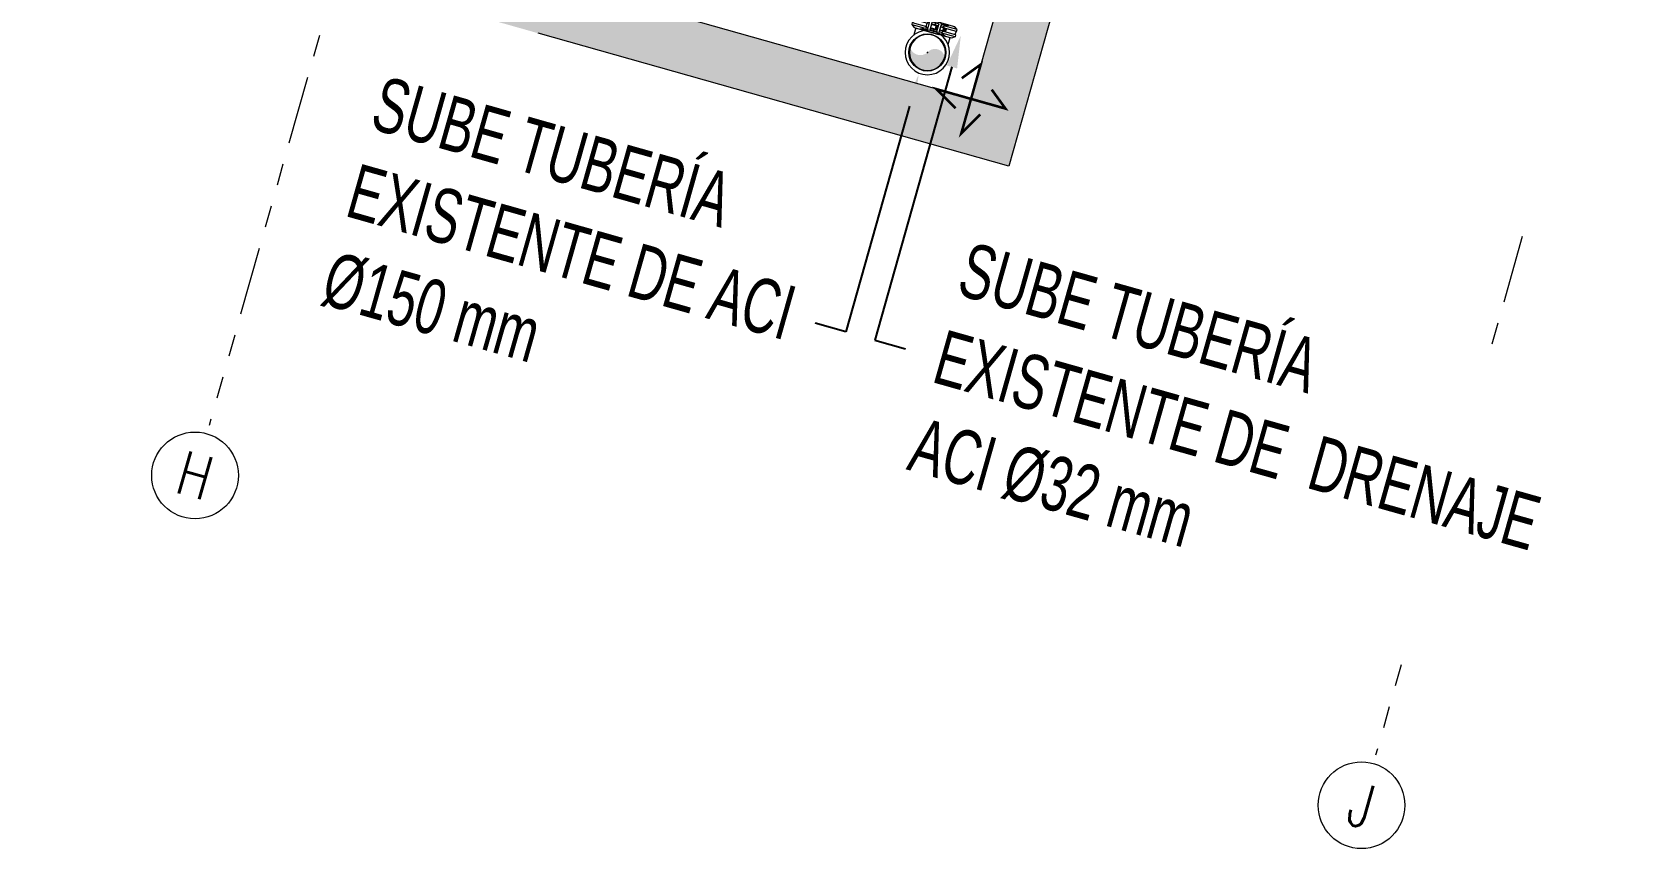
# Model space of a CAD drawing. Header units: inches. Extents: x 0 to 766, y -245 to 236.
# Drawn here: x 58.88 to 66.27, y -206.57 to -202.78 of the extents above; entities that cross this region are included whole.
import ezdxf
from ezdxf import colors
from ezdxf.entities.mleader import LeaderData, LeaderLine
from ezdxf.enums import TextEntityAlignment as Align
from ezdxf.math import Vec2, Vec3

# ---------------------------------------------------------------- set-up
doc = ezdxf.new("R2010")
doc.units = ezdxf.units.IN
doc.header["$MEASUREMENT"] = 0
doc.linetypes.add('PHANTOM', pattern=[2.5, 1.25, -0.25, 0.25, -0.25, 0.25, -0.25])
for name, color, linetype, lineweight in [('00 SOS 911 - ACCES. ACI', 125, 'Continuous', 9), ('000 SOS 911 - ACCESORIOS ACI', 3, 'Continuous', 20), ('000 SOS 911 SOPORTES ACI', 3, 'Continuous', 25), ('000 SOS 911 TEXTOS ACI', 7, 'Continuous', 9), ('A-TEXTO-INDICACIONES', 251, 'Continuous', 9), ('EJES', 251, 'PHANTOM', 9), ('HATCH', 251, 'Continuous', 9), ('MUROS', 251, 'Continuous', 9)]:
    doc.layers.add(name, color=color, linetype=linetype, lineweight=lineweight)
doc.styles.add('PIPE', font='ARIALN.TTF', dxfattribs={"width": 0.8})
doc.styles.add('ROMANS', font='romans.shx', dxfattribs={"width": 0.8})

# ---------------------------------------------------------------- blocks, each defined once
blk = doc.blocks.new('EJE')
at = {"linetype": 'Continuous'}
blk.add_circle((-4.656613e-10, -3.7252903e-09), 0.5, dxfattribs=at)
at = {"layer": 'A-TEXTO-INDICACIONES', "style": 'ROMANS'}
blk.add_attdef('EJE', text='', height=0.22, rotation=1.067217058e-07, dxfattribs=at).set_placement((0.0068061400004788, 0.02766973558132052), align=Align.MIDDLE_CENTER)
blk = doc.blocks.new('A$C363E054A')
at = {"layer": '000 SOS 911 - ACCESORIOS ACI'}
h = blk.add_hatch(color=10, dxfattribs=at)
edge = h.paths.add_edge_path()
edge.add_line((-0.1539030684712088, 0.0866759223576708), (-0.1539030684712088, 0.0008965954347956995))
edge.add_ellipse((-0.1726545036540301, 0.0437862588962332), major_axis=(-0.03309939239398111, -0.03309939239398111), ratio=0.9999999999999999, start_angle=68.61503222453739, end_angle=201.3849677754626)
edge = h.paths.add_edge_path()
edge.add_line((-0.1539030684712088, 0.0008965954347957), (-0.1539030684712088, 0.0866759223576708))
edge.add_ellipse((-0.1539030684712088, 0.0008965954347957), major_axis=(0.0606551437620544, -0.0606551437620544), ratio=0.9999999999964191, start_angle=134.9999999998974, end_angle=225.0000000001026)
edge.add_line((-0.2396823954200045, 0.0008965954347957), (-0.1539030684712088, 0.0008965954347957))
edge = h.paths.add_edge_path()
edge.add_ellipse((-0.1260867671198866, -0.0419930680266134), major_axis=(0.03614740552893381, -0.03614740552893381), ratio=1, start_angle=167.9656230034776, end_angle=282.03437699652244, ccw=False)
edge.add_line((-0.1539030684712088, 0.0008965954347957), (-0.2396823954200045, 0.0008965954347957))
edge.add_ellipse((-0.1539030684712088, 0.0008965954347957), major_axis=(-0.0606551437620544, -0.0606551437620544), ratio=0.9999999999964192, start_angle=314.9999999998973, end_angle=405.0000000001024)
at = {"layer": '00 SOS 911 - ACCES. ACI', "color": 10}
blk.add_point((-0.1539030684712088, 0.0008965954347957), dxfattribs=at)
at = {"layer": '000 SOS 911 - ACCESORIOS ACI', "color": 10, "linetype": 'Continuous', "ltscale": 0.05}
for p, q in [((-0.0903709733051983, 0.0858942229775437), (-0.0561511340033576, 0.0858942355934005)), ((-0.0561511340033576, -0.084100986527119), (-0.0903709084977891, -0.0841009836672129))]:
    blk.add_line(p, q, dxfattribs=at)
at = {"layer": '000 SOS 911 - ACCESORIOS ACI', "color": 30, "linetype": 'Continuous', "ltscale": 0.05}
for p, q in [((-0.0458667317011532, 0.1073173043510849), (-0.0561511309429079, 0.0927008813217469)), ((-0.0561511309429079, 0.0927008813217469), (-0.0561511309429079, -0.0281320312118396)), ((-0.0363064689740895, 0.1073173043510849), (-0.0458667317011532, 0.1073173043510849)), ((-0.0458667317011532, 0.1073173043510849), (-0.0458667317011532, 0.0412336122785462)), ((-0.0363064689740895, 0.1073173043510849), (-0.0363064689740895, 0.0418434553083671)), ((-0.0243713768859379, 0.1046186441961652), (-0.03177975405697001, 0.1046186441961652)), ((-0.0198446619701827, 0.1073173043510849), (-0.0102843992417547, 0.1073173043510849)), ((-0.0198446619701827, 0.1073173043510849), (-0.0198446619701827, 0.0418434553083671)), ((-0.0102843992417547, 0.1073173043510849), (0, 0.0927008813217469)), ((-0.0102843992417547, 0.1073173043510849), (-0.0102843992417547, 0.0412336122785462)), ((0, 0.0927008813217469), (0, -0.0281320312118396)), ((-0.0458667317011532, 0.0412336122785462), (-0.0561511309429079, 0.0632589806386648)), ((-0.0503274878396951, 0.0282095504801419), (-0.0561511309429079, 0.0632589806386648)), ((-0.0561511309429079, 0.0282095504801419), (0, 0.0282095504801419)), ((-0.0561511309429079, -0.0927008813215764), (-0.0561511309429079, 0.0281320312116975)), ((-0.0362437259500439, 0), (-0.0561511309429079, 0)), ((-0.0481954995866545, 0.0145673962154831), (-0.0481954995866545, -0.0145673962158526)), ((-0.0459243868799604, 0.016726142911665), (-0.0103298340300171, 0.016726142911665)), ((-0.0427242110968109, 0.0410694198702686), (-0.0427242110968109, 0.0299986213479997)), ((-0.0402904632733225, -9.02762240003e-05), (-0.0395319136414401, 0.016726142911665)), ((-0.0363064689740895, 0.0580010648663745), (-0.0198446619701827, 0.0580010648663745)), ((-0.0363064689740895, 0.0559563255799276), (-0.0260691728271922, 0.0580010648663745)), ((-0.0363064689740895, 0.0541566514176566), (-0.0200732379853435, 0.0572695800476595)), ((-0.0363064689740895, 0.0519145782049861), (-0.0200732379853435, 0.0549105682124491)), ((-0.0363064689740895, 0.04971393949529099), (-0.0200732379853435, 0.0528736997949864)), ((-0.0363064689740895, 0.0478014870262769), (-0.0200732379853435, 0.0509144156561661)), ((-0.0363064689740895, 0.0455594138138338), (-0.0200732379853435, 0.0485554038210694)), ((-0.0363064689740895, 0.0433587751037976), (-0.0200732379853435, 0.0465185354036066)), ((-0.0362437259500439, 0.016726142911665), (-0.0362437259500439, -0.0167261429114944)), ((-0.0362437259500439, 0.0143324725178218), (-0.0242594534988712, 0.016726142911665)), ((-0.0362437259500439, 0.0125327983554371), (-0.0200104949608431, 0.0156457269855253)), ((-0.0362437259500439, 0.0102907251429088), (-0.0200104949608431, 0.0132867151502296)), ((-0.0362437259500439, 0.0080900864331852), (-0.0200104949608431, 0.0112498467326248)), ((-0.0362437259500439, 0.0070268444924295), (-0.0200104949608431, 0.0070268444924295)), ((-0.0357257976470464, 0.04127116270456101), (-0.0349623875999896, 0.0414197586778755)), ((-0.0355650985743523, 0.0410694198702686), (-0.0355650985743523, 0.029998621347886)), ((-0.0303881970148723, 0.0070268444924295), (-0.0200104949608431, 0.009030205496714001)), ((-0.0263956511039396, 0.0430872538239271), (-0.0200732379853435, 0.0443178966936273)), ((-0.0205860323699199, 0.0410694198702686), (-0.0205860323699199, 0.029998621347886)), ((-0.0200104949608431, 0.016726142911665), (-0.0200104949608431, -0.0167261429114944)), ((-0.0200104949608431, 0), (0, 0)), ((-0.0167560924433019, -0.0167261429114944), (-0.0155098579857622, 0)), ((-0.0155098579857622, 0), (-0.0166671214701637, 0.016726142911665)), ((-0.013426919846097, 0.0410694198702686), (-0.013426919846097, 0.0299986213479997)), ((-0.0102843992417547, 0.0412336122785462), (0, 0.0632589806386648)), ((-0.008058721323323, 0.0145673962154831), (-0.008058721323323, -0.0145673962158526)), ((-0.0058236431027581, 0.0282095504801419), (0, 0.0632589806386648)), ((0, -0.0927008813215764), (0, 0.0281320312116975)), ((-0.0561511309429079, -0.028209550480284), (0, -0.028209550480284)), ((-0.0503274878396951, -0.028209550480284), (-0.0561511309429079, -0.0632589806386932)), ((-0.0458667317011532, -0.0412336122786883), (-0.0561511309429079, -0.0632589806386932)), ((-0.0459243868799604, -0.0167261429115797), (-0.0103298340300171, -0.0167261429115797)), ((-0.0458667317011532, -0.1073173043512554), (-0.0458667317011532, -0.0412336122786883)), ((-0.0427262478287958, -0.0399659248351156), (-0.0427242110968109, -0.028209550480284)), ((-0.0394562936539842, -0.0167261429114944), (-0.0402904632733225, -9.02762240003e-05)), ((-0.0363064689740895, -0.1073173043512554), (-0.0363064689740895, -0.037173421902736)), ((-0.0198446619701827, -0.1073173043512554), (-0.0198446619701827, -0.0372964347615437)), ((-0.0134248831141122, -0.0399659248351156), (-0.013426919846097, -0.028209550480284)), ((-0.0102843992417547, -0.1073173043512554), (-0.0102843992417547, -0.0412336122786883)), ((-0.0102843992417547, -0.0412336122786883), (0, -0.0632589806386932)), ((-0.0058236431027581, -0.028209550480284), (0, -0.0632589806386932)), ((-0.0458667317011532, -0.1073173043512554), (-0.0561511309429079, -0.0927008813215764)), ((-0.0363064689740895, -0.1073173043512554), (-0.0458667317011532, -0.1073173043512554)), ((-0.0243713768859379, -0.104618644196421), (-0.03177975405697001, -0.104618644196421)), ((-0.0198446619701827, -0.1073173043512554), (-0.0102843992417547, -0.1073173043512554)), ((-0.0102843992417547, -0.1073173043512554), (0, -0.0927008813215764))]:
    blk.add_line(p, q, dxfattribs=at)
for radius in [0.1061174999894479, 0.0857249999914743]:
    blk.add_circle((-0.1539030684712088, 0.0008965954347957), radius, dxfattribs=at)
for centre, radius, start, end in [((-0.04599023288301401, 0.014521379192388), 0.0022057467564171, 88.28935093962176, 178.8045896524302), ((-0.0391446548351269, 0.0383829839936425), 0.0044755067444921, 36.88801187064811, 143.1119881297524), ((-0.0391446548351269, 0.0326850572246258), 0.0044755067444921, 216.8880118702475, 323.1119881293519), ((-0.0280755654716813, 0.0288782930180958), 0.0143079236590071, 58.43580637772919, 121.5641936220873), ((-0.0280755654716813, 0.0447806883665862), 0.0165711378863248, 243.1303334802928, 296.869666519532), ((-0.0170064761077811, 0.0383829839936425), 0.0044755067444921, 36.88801187024753, 143.1119881293518), ((-0.0170064761077811, 0.0326850572246258), 0.0044755067444921, 216.8880118706482, 323.1119881297524), ((-0.0102639880265088, 0.014521379192388), 0.0022057467564171, 1.195410347556788, 91.71064906037823), ((-0.04599023288301401, -0.0145213791925016), 0.0022057467564171, 181.1954103475698, 271.7106490603783), ((-0.0102639880265088, -0.0145213791925016), 0.0022057467564171, 268.2893509396217, 358.8045896524303)]:
    blk.add_arc(centre, radius, start, end, dxfattribs=at)
for points, knots in [([(-0.0363064689740895, 0.1073173043510849), (-0.0359497668700897, 0.1068926324746542), (-0.0351038669700756, 0.1058855459083077), (-0.0336294631074452, 0.1045305689651457), (-0.0323081983610791, 0.104593481939304), (-0.03177975405697001, 0.1046186441959662)], [0, 0, 0, 0, 0.0014132095522861, 0.0033513506183811, 0.0046431937077775, 0.0046431937077775, 0.0046431937077775, 0.0046431937077775]), ([(-0.0198446619701827, 0.1073173043510849), (-0.0202013640728183, 0.1068926324746542), (-0.0210472639728323, 0.1058855459083077), (-0.0225216678363722, 0.1045305689651457), (-0.0238429325818288, 0.104593481939304), (-0.0243713768859379, 0.1046186441959662)], [0, 0, 0, 0, 0.0014132095522861, 0.0033513506183811, 0.0046431937077775, 0.0046431937077775, 0.0046431937077775, 0.0046431937077775]), ([(-0.0458667317011532, 0.0412336122785462), (-0.0455945513999723, 0.0409473564497773), (-0.0447732321408694, 0.0400835635031172), (-0.0435464689908258, 0.0400130623358734), (-0.0427262478287958, 0.0399659248349451)], [0, 0, 0, 0, 0.0009696573335736, 0.0029259951479319, 0.0029259951479319, 0.0029259951479319, 0.0029259951479319]), ([(-0.0102843992417547, 0.0412336122785462), (-0.0105565795429357, 0.0409473564497773), (-0.0113778988015838, 0.0400835635031172), (-0.0126046619516274, 0.0400130623358734), (-0.0134248831141122, 0.0399659248349451)], [0, 0, 0, 0, 0.0009696573335736, 0.0029259951478764, 0.0029259951478764, 0.0029259951478764, 0.0029259951478764]), ([(-0.0458667317011532, -0.0412336122786883), (-0.0455945513999723, -0.0409473564499194), (-0.0447732321408694, -0.0400835635030035), (-0.0435464689908258, -0.0400130623359019), (-0.0427262478287958, -0.0399659248351156)], [0, 0, 0, 0, 0.0009696573335736, 0.0029259951479319, 0.0029259951479319, 0.0029259951479319, 0.0029259951479319]), ([(-0.04203282037587999, -0.0282095504804829), (-0.0419252827032324, -0.0297712701456021), (-0.041727794885901, -0.0326392939624611), (-0.0386881129029462, -0.0362474404329305), (-0.0343333397881907, -0.0380927339799939), (-0.0293862161670404, -0.0387585442913405), (-0.0243108077970646, -0.0384809560587201), (-0.0197990722381292, -0.0375484960608219), (-0.0162589627957459, -0.035460142131825), (-0.0146543303881117, -0.0325557716660114), (-0.0137293668749408, -0.0301678487081745), (-0.0137879727676591, -0.0286416067602886), (-0.0138045632202193, -0.028209550480284)], [0, 0, 0, 0, 0.0038419458992194, 0.0070555507413134, 0.0112532790334488, 0.0154705843184527, 0.0195311179636959, 0.0239903920565881, 0.0270000561067109, 0.0294633729161769, 0.0322036195170776, 0.0332856486347745, 0.0332856486347745, 0.0332856486347745, 0.0332856486347745]), ([(-0.0102843992417547, -0.0412336122786883), (-0.0105565795429357, -0.0409473564499194), (-0.0113778988015838, -0.0400835635030035), (-0.0126046619516274, -0.040013062336044), (-0.0134248831141122, -0.0399659248351156)], [0, 0, 0, 0, 0.0009696573335736, 0.0029259951478764, 0.0029259951478764, 0.0029259951478764, 0.0029259951478764]), ([(-0.0363064689740895, -0.1073173043512554), (-0.0359497668700897, -0.10689263247491), (-0.0351038669700756, -0.1058855459085635), (-0.0336294631074452, -0.1045305689652878), (-0.0323081983610791, -0.1045934819394745), (-0.03177975405697001, -0.1046186441960799)], [0, 0, 0, 0, 0.0014132095522861, 0.0033513506183811, 0.0046431937077775, 0.0046431937077775, 0.0046431937077775, 0.0046431937077775]), ([(-0.0198446619701827, -0.1073173043512554), (-0.0202013640728183, -0.10689263247491), (-0.0210472639728323, -0.1058855459085635), (-0.0225216678363722, -0.1045305689652878), (-0.0238429325818288, -0.1045934819394745), (-0.0243713768859379, -0.1046186441960799)], [0, 0, 0, 0, 0.0014132095522861, 0.0033513506183811, 0.0046431937077775, 0.0046431937077775, 0.0046431937077775, 0.0046431937077775])]:
    blk.add_open_spline(points, degree=3, knots=knots, dxfattribs=at)
blk = doc.blocks.new('Soporte Doble Sentido')
at = {"layer": '000 SOS 911 SOPORTES ACI', "const_width": 0.02}
for points in [[(-0.1135667462585843, 0.1358258883028611), (0, 0.2797951907250535), (0, -0.2797951907250535), (0.1028751618869137, -0.0970729472919629)], [(0.1358258882974042, 0.1135667462458514), (0.2797951907195966, -1.819e-12), (-0.2797951907195966, -1.819e-12), (-0.0970729473192478, -0.1028751619214745)]]:
    blk.add_lwpolyline(points, dxfattribs=at)

msp = doc.modelspace()

# ---------------------------------------------------------------- hatches: boundary and pattern name
at = {"layer": 'HATCH'}
h = msp.add_hatch(color=256, dxfattribs=at)
h.dxf.hatch_style = 1
h.paths.add_polyline_path([(64.95872284704713, -197.7181707033376), (60.96524222337479, -196.5891833510459), (59.97226958337575, -200.1015198029538), (60.16473042563332, -200.1559301975721), (61.08969167996698, -196.8841643309035), (64.65014051415633, -197.8907302968877), (63.18109673554433, -203.0870665379572), (59.42818341889654, -202.0260893050299), (59.36017185182794, -202.2666614213782), (63.35365646544106, -203.3956493306399)])
h.paths.add_polyline_path([(54.11499187584866, -195.0890265690367), (53.78853770256386, -196.2437679570505), (53.5479105420314, -196.1757408285723), (53.94237600115321, -194.7804283189892), (57.26225749116071, -195.7189840670324), (57.19424620507036, -195.959555189498)])
h.paths.add_polyline_path([(52.47338825729824, -199.976780405382), (55.79326950611669, -200.9153360852393), (55.8612812682739, -200.6747632788192), (52.5413996406796, -199.7362089387768)])
h.paths.add_polyline_path([(63.8489207785874, -186.3889675065791), (61.45492350800139, -194.8570710180827), (61.64738045306339, -194.9114800602677), (62.17786848385941, -193.035025307546), (65.73832109286354, -194.0415923377955), (65.20783306130751, -195.9180470932058), (65.40028994901286, -195.9724561191756), (65.93077797785233, -194.0960013629972), (66.4119202400352, -194.2320239400553), (66.47993152789915, -193.9914528113164), (62.29399456632157, -192.8080566010695), (64.08949250982296, -186.4569789647735)])
h.paths.add_polyline_path([(55.77737712310201, -188.2898332233488), (55.45772863650609, -189.4205013761687), (54.49544414695207, -189.148456231894), (54.42743286086164, -189.3890273543596), (58.70956704715294, -190.5996192584781), (58.77757377526487, -190.3590642586014), (55.69829520099316, -189.4885287848479), (56.01794824556754, -188.3578445094392)])
h.paths.add_polyline_path([(60.09702384228086, -185.6919958845466), (60.16503522692902, -185.4514244134604), (57.18195330288968, -184.6080844643935), (57.34522340364897, -184.0305616198396), (57.0084238307913, -183.9353458189156), (56.84515359791069, -184.5128691361613), (55.88286887528935, -184.2408239259967), (55.81485760110687, -184.481395006341)])
h.paths.add_polyline_path([(58.28377915174764, -180.7106801296361), (58.39255423664807, -180.3259183382476), (62.00112106702126, -181.3460877109684), (62.06913233334949, -181.1055166584063), (57.16148142672922, -179.7180864198083), (57.09347036081019, -179.9586567634785), (58.15198328249633, -180.2579064174245), (58.04320801990001, -180.6426688408932)])
h.paths.add_polyline_path([(67.24097390474923, -187.3479267328389), (70.41651270988454, -188.2456757060071), (70.34850142126051, -188.4862468374345), (67.17296261612523, -187.5884978642664)])
h.paths.add_polyline_path([(66.98094354425719, -182.7539214953911), (70.83008149561184, -183.8421020705499), (70.89809277942202, -183.6015309561501), (67.04895482806731, -182.5133503809913)])
h.paths.add_polyline_path([(65.93515721299487, -191.9668922968994), (69.11069600152247, -192.8646412653725), (69.17870728837298, -192.6240701402183), (66.00316849984534, -191.7263211717453)])
h = msp.add_hatch(color=251, dxfattribs=at)
h.dxf.hatch_style = 1
h.paths.add_polyline_path([(64.95872284704713, -197.7181707033376), (60.96524222337479, -196.5891833510459), (59.97226958337575, -200.1015198029538), (60.16473042563332, -200.1559301975721), (61.08969167996698, -196.8841643309035), (64.65014051415633, -197.8907302968877), (63.18109673554433, -203.0870665379572), (59.42818341889654, -202.0260893050299), (59.36017185182794, -202.2666614213782), (63.35365646544106, -203.3956493306399)])
h.paths.add_polyline_path([(54.11499187584866, -195.0890265690367), (53.78853770256386, -196.2437679570505), (53.5479105420314, -196.1757408285723), (53.94237600115321, -194.7804283189892), (57.26225749116071, -195.7189840670324), (57.19424620507036, -195.959555189498)])
h.paths.add_polyline_path([(52.47338825729824, -199.976780405382), (55.79326950611669, -200.9153360852393), (55.8612812682739, -200.6747632788192), (52.5413996406796, -199.7362089387768)])
h.paths.add_polyline_path([(63.8489207785874, -186.3889675065791), (61.45492350800139, -194.8570710180827), (61.64738045306339, -194.9114800602677), (62.17786848385941, -193.035025307546), (65.73832109286354, -194.0415923377955), (65.20783306130751, -195.9180470932058), (65.40028994901286, -195.9724561191756), (65.93077797785233, -194.0960013629972), (66.4119202400352, -194.2320239400553), (66.47993152789915, -193.9914528113164), (62.29399456632157, -192.8080566010695), (64.08949250982296, -186.4569789647735)])
h.paths.add_polyline_path([(55.77737712310201, -188.2898332233488), (55.45772863650609, -189.4205013761687), (54.49544414695207, -189.148456231894), (54.42743286086164, -189.3890273543596), (58.70956704715294, -190.5996192584781), (58.77757377526487, -190.3590642586014), (55.69829520099316, -189.4885287848479), (56.01794824556754, -188.3578445094392)])
h.paths.add_polyline_path([(60.09702384228086, -185.6919958845466), (60.16503522692902, -185.4514244134604), (57.18195330288968, -184.6080844643935), (57.34522340364897, -184.0305616198396), (57.0084238307913, -183.9353458189156), (56.84515359791069, -184.5128691361613), (55.88286887528935, -184.2408239259967), (55.81485760110687, -184.481395006341)])
h.paths.add_polyline_path([(58.28377915174764, -180.7106801296361), (58.39255423664807, -180.3259183382476), (62.00112106702126, -181.3460877109684), (62.06913233334949, -181.1055166584063), (57.16148142672922, -179.7180864198083), (57.09347036081019, -179.9586567634785), (58.15198328249633, -180.2579064174245), (58.04320801990001, -180.6426688408932)])
h.paths.add_polyline_path([(67.24097390474923, -187.3479267328389), (70.41651270988454, -188.2456757060071), (70.34850142126051, -188.4862468374345), (67.17296261612523, -187.5884978642664)])
h.paths.add_polyline_path([(66.98094354425719, -182.7539214953911), (70.83008149561184, -183.8421020705499), (70.89809277942202, -183.6015309561501), (67.04895482806731, -182.5133503809913)])
h.paths.add_polyline_path([(65.93515721299487, -191.9668922968994), (69.11069600152247, -192.8646412653725), (69.17870728837298, -192.6240701402183), (66.00316849984534, -191.7263211717453)])

# ---------------------------------------------------------------- linework, layer by layer
at = {"layer": 'EJES', "linetype": 'PHANTOM', "ltscale": 0.25}
for p, q in [((60.36412109131859, -202.207550593997, -2.997502816871546e-06), (59.69293827053457, -204.5816742704835, -4.053701736587824e-06)), ((65.70480094256688, -203.7174001613075, -2.280974716643786e-06), (65.03361812178287, -206.0915238377939, -3.337173636360064e-06))]:
    msp.add_line(p, q, dxfattribs=at)
at = {"layer": 'MUROS'}
for p, q in [((64.95872284704713, -197.7181707033376, -3.345648148019993e-06), (63.35365720133102, -203.3956495386816, -3.345648148019993e-06)), ((64.65014051415633, -197.8907302968877, -3.345648148019993e-06), (63.18109673554433, -203.0870665379572, -3.345648148019993e-06)), ((63.18109673554433, -203.0870665379572, -3.345648148019993e-06), (59.62064396022362, -202.0804993687454, -3.345648148019993e-06)), ((63.35365781699052, -203.3956497127332, -2.629120047792232e-06), (61.19932481214292, -202.786603386536, -2.629120047792232e-06))]:
    msp.add_line(p, q, dxfattribs=at)

# ---------------------------------------------------------------- block references
at = {"layer": 'EJES'}
ref = msp.add_blockref('EJE', (59.62815343984798, -204.8108326989284, -4.053701736587824e-06), dxfattribs=dict(at, xscale=0.3968999999924565, yscale=0.3968999999924565, zscale=0.3968999999924565, rotation=164.2139988296182))
ref.add_attrib('EJE', 'H', dxfattribs={"color": 1, "height": 0.1999999999999999, "rotation": 344.2139988296184, "style": 'ROMANS', "width": 0.8}).set_placement((59.62815343984798, -204.8108326989284, -4.053701736587824e-06), align=Align.MIDDLE_CENTER)
ref = msp.add_blockref('EJE', (64.96883329109627, -206.3206822662389, -3.337173636360064e-06), dxfattribs=dict(at, xscale=0.3968999999924565, yscale=0.3968999999924565, zscale=0.3968999999924565, rotation=164.2139988296182))
ref.add_attrib('EJE', 'J', dxfattribs={"color": 1, "height": 0.1999999999999999, "rotation": 344.2139988296184, "style": 'ROMANS', "width": 0.8}).set_placement((64.96883329109627, -206.3206822662389, -3.337173636360064e-06), align=Align.MIDDLE_CENTER)

# ---------------------------------------------------------------- next in the draw order: leaders
at = {"layer": '000 SOS 911 TEXTOS ACI'}
ml = msp.add_multileader_mtext('Standard', dxfattribs=at)
ml.set_content('{\\H1.66667x;SUBE TUBERÍA EXISTENTE DE ACI %%C150 mm} ', color=256, style='PIPE')
ml.set_leader_properties(color=7)
ml.build(insert=Vec2(0, 0))
ml.multileader.update_dxf_attribs({"text_left_attachment_type": 2, "text_right_attachment_type": 2, "dogleg_length": 2, "arrow_head_size": 0.15})
ctx = ml.context
ctx.base_point, ctx.char_height, ctx.arrow_head_size, ctx.landing_gap_size, ctx.plane_origin, ctx.plane_x_axis, ctx.plane_y_axis = Vec3(60.19477929253269, -203.470335414214, 2.116307666865167e-08), 0.15, 0.15, 0.15, Vec3(64.66625675468474, -205.5693782535461, 2.116307666865167e-08), Vec3(0.9621769486622509, -0.2724252548186387), Vec3(0.2724252548186387, 0.9621769486622509)
ctx.left_attachment, ctx.right_attachment = 2, 2
notes = []
notes.append((ctx, [(0, (1, 1, 0), (62.60812345672799, -204.153635819415, 2.116307666865167e-08), (-0.9621769486622509, 0.2724252548186387), 0.1461346169845799, [(0, [(62.94091154489794, -202.9764899585389, 2.116307666865167e-08)], 0, [])])]))
ctx.mtext.insert, ctx.mtext.text_direction, ctx.mtext.rotation, ctx.mtext.width, ctx.mtext.defined_height, ctx.mtext.flow_direction = Vec3(60.48964460048454, -202.9795123356027, 2.116307666865167e-08), Vec3(0.9621769486622509, -0.2724252548186387), 6.007272580564121, 2.33051352659582, 0.5575092987138824, 5
ctx.mtext.has_bg_fill, ctx.mtext.bg_color, ctx.mtext.bg_scale_factor, ctx.mtext.bg_transparency, ctx.mtext.use_window_bg_color = 1, -1073741824, 2, 0, 1
for ctx, leaders in notes:
    for number, flags, end, landing, length, lines in leaders:
        leader = LeaderData()
        leader.index, (leader.has_last_leader_line, leader.has_dogleg_vector, leader.attachment_direction) = number, flags
        leader.last_leader_point, leader.dogleg_vector, leader.dogleg_length = Vec3(end), Vec3(landing), length
        for number, points, colour, breaks in lines:
            line = LeaderLine()
            line.index, line.vertices, line.color, line.breaks = number, Vec3.list(points), colors.encode_raw_color(colour), breaks
            leader.lines.append(line)
        ctx.leaders.append(leader)

# ---------------------------------------------------------------- next in the draw order: leaders
ml = msp.add_multileader_mtext('Standard', dxfattribs=at)
ml.set_content('{\\H1.66667x;SUBE TUBERÍA EXISTENTE DE  DRENAJE ACI %%C32 mm} ', color=256, style='PIPE')
ml.set_leader_properties(color=7)
ml.build(insert=Vec2(0, 0))
ml.multileader.update_dxf_attribs({"text_left_attachment_type": 2, "text_right_attachment_type": 2, "dogleg_length": 2, "arrow_head_size": 0.15})
ctx = ml.context
ctx.base_point, ctx.char_height, ctx.arrow_head_size, ctx.landing_gap_size, ctx.plane_origin, ctx.plane_x_axis, ctx.plane_y_axis = Vec3(62.88081748529629, -204.2306685052005, 2.116307666865167e-08), 0.15, 0.15, 0.15, Vec3(60.24544461916805, -204.3195810384054, 2.116307666865167e-08), Vec3(0.9623918808983895, -0.2716649914524507), Vec3(0.2716649914524507, 0.9623918808983895)
ctx.left_attachment, ctx.right_attachment = 2, 2
notes = []
notes.append((ctx, [(0, (1, 1, 0), (62.74017871639214, -204.1909688457264, 2.116307666865167e-08), (0.9623918808983895, -0.271664991452451), 0.1461346169845799, [(0, [(63.13437128232309, -202.7966216203631, 2.116307666865167e-08)], 0, [])])]))
ctx.mtext.insert, ctx.mtext.text_direction, ctx.mtext.rotation, ctx.mtext.width, ctx.mtext.defined_height, ctx.mtext.flow_direction = Vec3(63.17529492095134, -203.7396126187583, 2.116307666865167e-08), Vec3(0.9623918808983895, -0.2716649914524507), 6.00806264150137, 2.893927547816373, 0.5575092987138824, 5
ctx.mtext.has_bg_fill, ctx.mtext.bg_color, ctx.mtext.bg_scale_factor, ctx.mtext.bg_transparency, ctx.mtext.use_window_bg_color = 1, -1073741824, 2, 0, 1
for ctx, leaders in notes:
    for number, flags, end, landing, length, lines in leaders:
        leader = LeaderData()
        leader.index, (leader.has_last_leader_line, leader.has_dogleg_vector, leader.attachment_direction) = number, flags
        leader.last_leader_point, leader.dogleg_vector, leader.dogleg_length = Vec3(end), Vec3(landing), length
        for number, points, colour, breaks in lines:
            line = LeaderLine()
            line.index, line.vertices, line.color, line.breaks = number, Vec3.list(points), colors.encode_raw_color(colour), breaks
            leader.lines.append(line)
        ctx.leaders.append(leader)

# ---------------------------------------------------------------- next in the draw order: linework, layer by layer
at = {"layer": '000 SOS 911 - ACCESORIOS ACI'}
msp.add_circle((62.98133677487951, -202.8747138229995, -3.460659426183218e-06), 0.085, dxfattribs=at)

# ---------------------------------------------------------------- next in the draw order: block references
at = {"layer": '000 SOS 911 - ACCESORIOS ACI', "color": 30, "xscale": -0.9600000000000002, "yscale": 0.9600000000000004, "zscale": 0.9600000000000002, "rotation": 254.2139988296181}
msp.add_blockref('A$C363E054A', (63.02070234537968, -202.732305070842, -3.460659420999218e-06), dxfattribs=at)
msp.add_blockref('A$C363E054A', (63.02070234537968, -202.732305070842, -3.460659420999218e-06), dxfattribs=at)
at = {"layer": '000 SOS 911 SOPORTES ACI', "xscale": 0.5859375000000001, "yscale": 0.5859375000000001, "zscale": 0.5859375000000001, "rotation": 344.2139988296181}
msp.add_blockref('Soporte Doble Sentido', (63.1811011274952, -203.0870677824987, -2.196026082092232e-06), dxfattribs=at)

doc.saveas('drawing.dxf')
